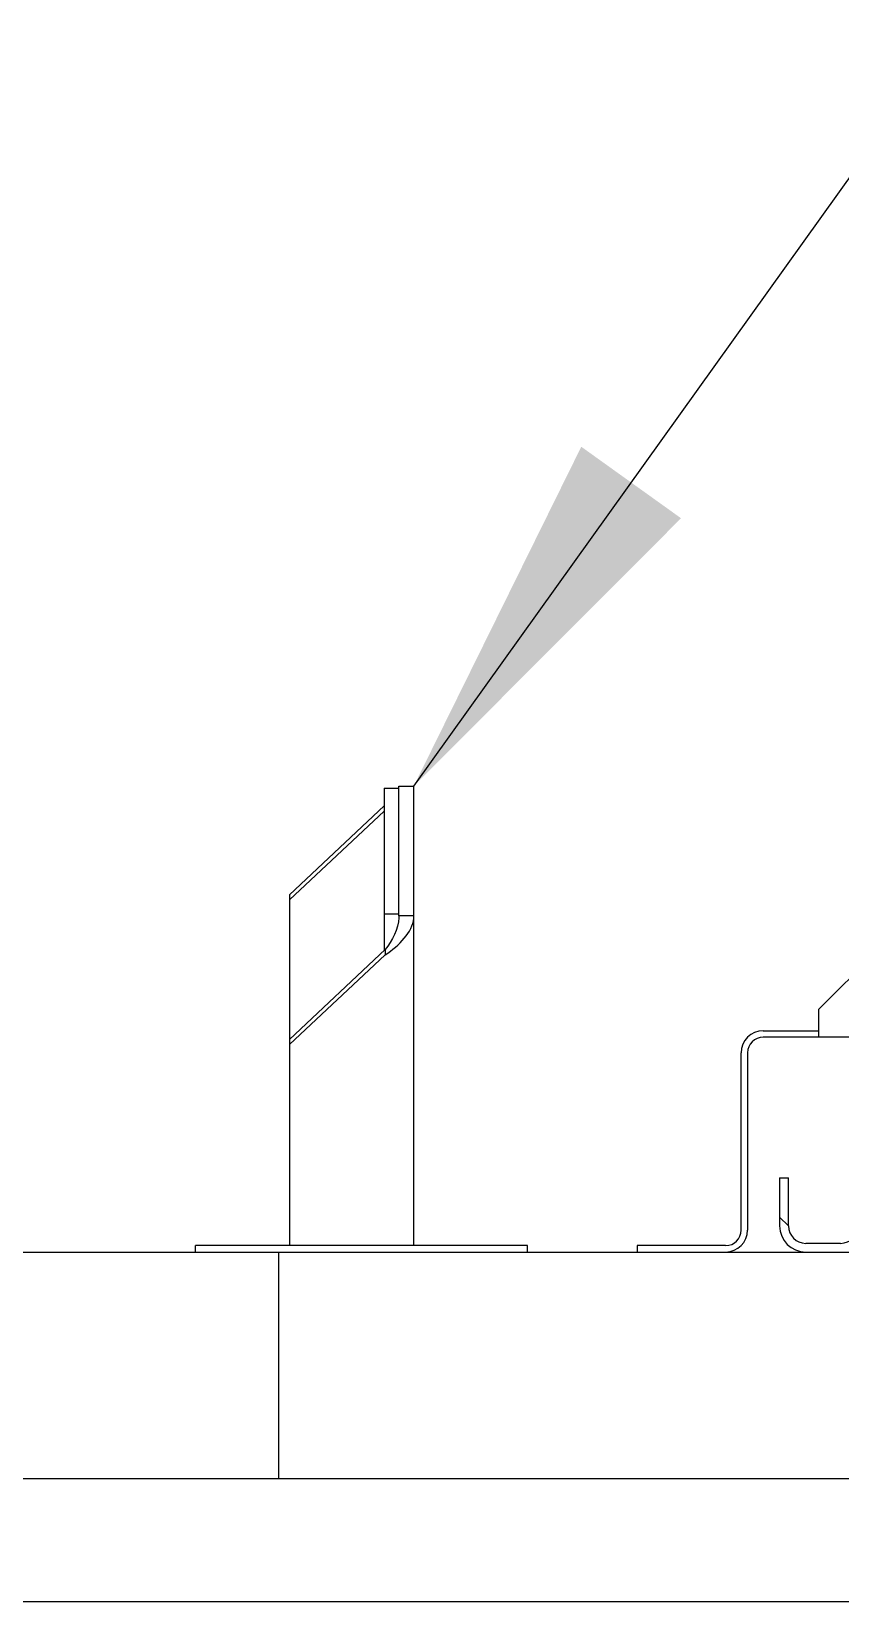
# Model space of a CAD drawing. Header units: millimetres. Extents: x 17046 to 32328, y 18593 to 29476.
# Drawn here: x 17376.96 to 17384.28, y 18973.5 to 18987.69 of the extents above; entities that cross this region are included whole.
import ezdxf

# ---------------------------------------------------------------- set-up
doc = ezdxf.new("R2010")
doc.units = ezdxf.units.MM
doc.header["$LTSCALE"] = 5
doc.layers.add('UNIT', color=6, linetype='Continuous')
doc.styles.add('SUBMITTAL', font='romans.shx', dxfattribs={"width": 0.75})
doc.dimstyles.new('SUBMITTAL', dxfattribs={"dimtxt": 0.09375, "dimasz": 0.09375, "dimexe": 0.03125, "dimexo": 0.0625, "dimgap": 0.0625, "dimtad": 0, "dimdec": 4, "dimzin": 4, "dimdsep": 46, "dimlunit": 4, "dimtxsty": 'SUBMITTAL', "dimcen": 0.09375, "dimclre": 6, "dimadec": 0, "dimazin": 0, "dimtfac": 1, "dimtdec": 0, "dimtofl": 0, "dimtmove": 0, "dimatfit": 3, "dimfxl": 0, "dimfrac": 2, "dimtolj": 1, "dimtzin": 4, "dimarcsym": 0})

msp = doc.modelspace()

# ---------------------------------------------------------------- linework, layer by layer
at = {"layer": 'UNIT'}
for p, q in [((17380.1497, 18980.8515), (17380.2837, 18980.8515)), ((17380.1497, 18980.8515), (17380.1497, 18979.3833)), ((17380.2837, 18980.8702), (17380.4177, 18980.8702)), ((17380.2837, 18979.6973), (17380.2837, 18980.8702)), ((17380.4177, 18976.7168), (17380.4177, 18980.8702)), ((17380.1497, 18980.6904), (17379.2927, 18979.8874)), ((17379.2927, 18979.8406), (17380.1497, 18980.6436)), ((17379.2927, 18979.8874), (17379.2927, 18976.7168)), ((17380.1497, 18979.716), (17380.2837, 18979.716)), ((17380.4177, 18979.6973), (17380.2837, 18979.6973)), ((17384.0772, 18978.8508), (17384.8272, 18979.6008)), ((17380.1587, 18979.3918), (17379.2927, 18978.5804)), ((17379.2927, 18978.5335), (17380.1587, 18979.345)), ((17380.1587, 18979.3918), (17380.1587, 18979.345)), ((17384.0772, 18978.8508), (17384.0772, 18978.6008)), ((17383.5772, 18978.6588), (17384.0772, 18978.6588)), ((17386.7609, 18978.6008), (17383.5772, 18978.6008)), ((17383.3782, 18976.8578), (17383.3782, 18978.4598)), ((17383.4362, 18978.4598), (17383.4362, 18976.8578)), ((17383.7258, 18977.3281), (17383.8045, 18977.3281)), ((17383.7258, 18977.3281), (17383.7258, 18976.895)), ((17383.8045, 18976.895), (17383.8045, 18977.3281)), ((17383.7258, 18976.9737), (17383.8045, 18976.895)), ((17381.4452, 18976.7168), (17378.4452, 18976.7168)), ((17378.4452, 18976.6588), (17378.4452, 18976.7168)), ((17381.4452, 18976.6588), (17381.4452, 18976.7168)), ((17383.2372, 18976.7168), (17382.4362, 18976.7168)), ((17382.4362, 18976.7168), (17382.4362, 18976.6588)), ((17384.2769, 18976.7375), (17383.962, 18976.7375)), ((17331.9452, 18976.6588), (17615.4393, 18976.6588)), ((17379.1952, 18976.6588), (17379.1952, 18974.6092)), ((17379.2927, 18976.6588), (17379.2927, 18976.6522)), ((17615.4393, 18974.6092), (17331.9452, 18974.6092)), ((17336.1952, 18973.4997), (17611.1893, 18973.4997))]:
    msp.add_line(p, q, dxfattribs=at)
for centre, radius, start, end in [((17383.5772, 18978.4598), 0.199, 90, 180), ((17383.5772, 18978.4598), 0.141, 90, 180), ((17383.2372, 18976.8578), 0.141, 270, 0), ((17383.2372, 18976.8578), 0.199, 270, 0), ((17383.962, 18976.895), 0.2362, 180, 270), ((17383.962, 18976.895), 0.1575, 180, 270), ((17384.2769, 18976.895), 0.1575, 270, 0)]:
    msp.add_arc(centre, radius, start, end, dxfattribs=at)
for points, knots in [([(17380.2822, 18980.8515), (17380.2827, 18980.8545), (17380.2831, 18980.8575), (17380.2833, 18980.8605), (17380.2836, 18980.8638), (17380.2837, 18980.867), (17380.2837, 18980.8702)], [0.903417554, 0.903417554, 0.903417554, 0.903417554, 0.949808972, 0.949808972, 0.949808972, 1, 1, 1, 1]), ([(17380.1587, 18979.345), (17380.2875, 18979.4279), (17380.4067, 18979.5493), (17380.4169, 18979.6771), (17380.4174, 18979.6838), (17380.4177, 18979.6906), (17380.4177, 18979.6973)], [0, 0, 0, 0, 0.949809, 0.949809, 0.949809, 1, 1, 1, 1]), ([(17380.2837, 18979.6973), (17380.2837, 18979.6918), (17380.2836, 18979.6863), (17380.2833, 18979.6807), (17380.2784, 18979.5762), (17380.2208, 18979.4747), (17380.1587, 18979.3918)], [-1, -1, -1, -1, -0.949809, -0.949809, -0.949809, 0, 0, 0, 0])]:
    msp.add_open_spline(points, degree=3, knots=knots, dxfattribs=at)

# ---------------------------------------------------------------- leaders
msp.add_leader([(17380.4177, 18980.8702), (17393.4898, 18999.1166)], dimstyle='SUBMITTAL', override={"dimscale": 36, "dimarcsym": 1}, dxfattribs=at)

doc.saveas('drawing.dxf')
